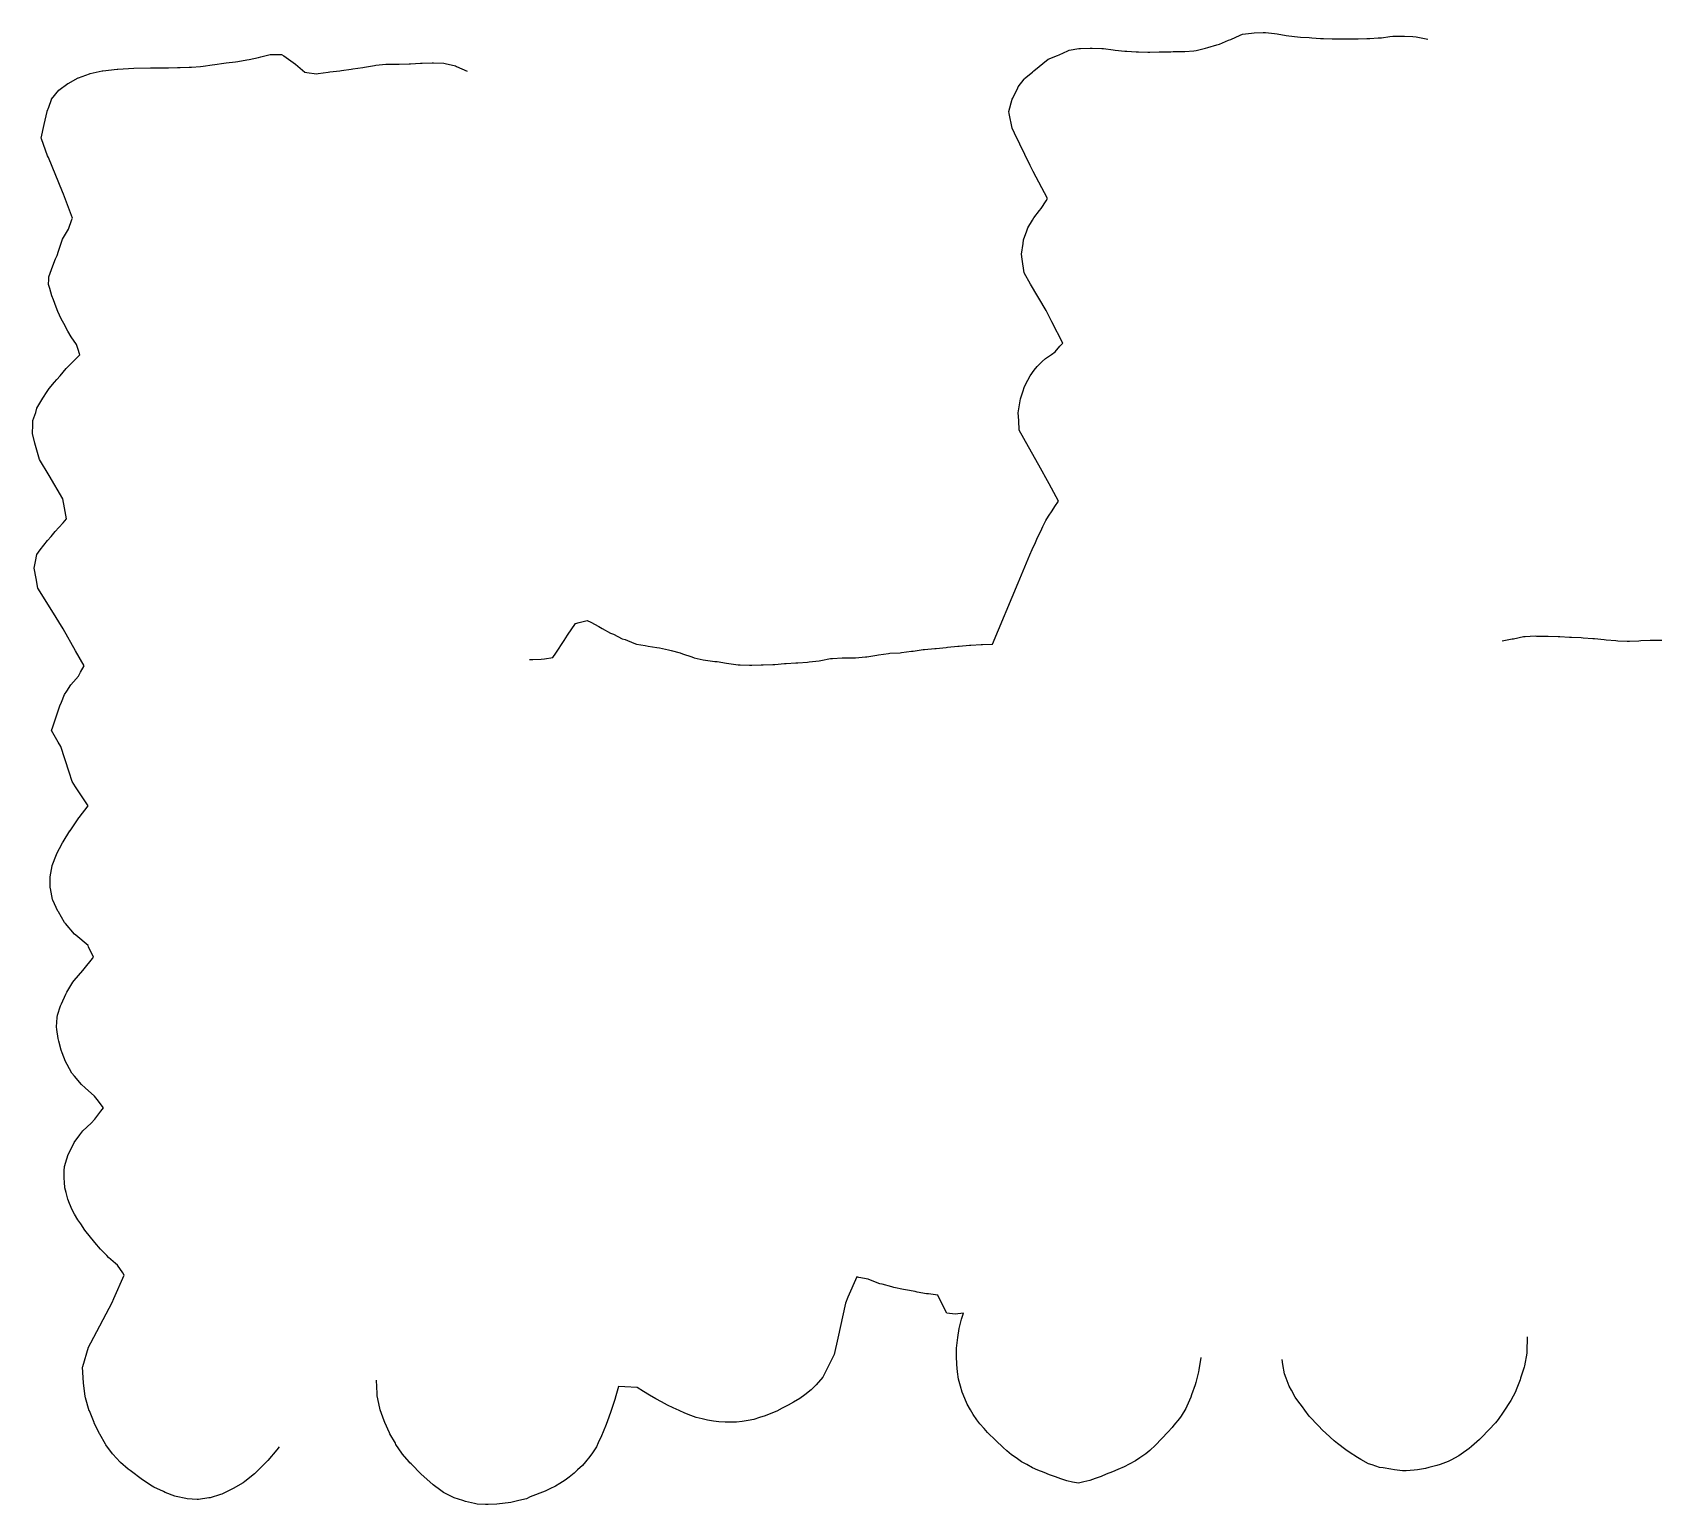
# Model space of a CAD drawing. Header units: metres. Extents: x -20.1 to 20.1, y 0 to 9.3.
# Drawn here: x -3.436 to -0.123, y 6.22 to 9.225 of the extents above; entities that cross this region are included whole.
import ezdxf

# ---------------------------------------------------------------- set-up
doc = ezdxf.new("R2010")
doc.units = ezdxf.units.M

msp = doc.modelspace()

# ---------------------------------------------------------------- linework, layer by layer
for p, q in [((-0.993, 9.2094), (-0.9881, 9.211)), ((-0.9881, 9.211), (-0.9694, 9.2194)), ((-0.9694, 9.2194), (-0.9645, 9.2215)), ((-0.9645, 9.2215), (-0.9458, 9.2239)), ((-0.9458, 9.2239), (-0.9409, 9.2244)), ((-0.9409, 9.2244), (-0.9223, 9.2252)), ((-0.9223, 9.2252), (-0.9173, 9.225)), ((-0.9173, 9.225), (-0.8988, 9.2231)), ((-0.8988, 9.2231), (-0.8936, 9.2226)), ((-0.8936, 9.2226), (-0.8753, 9.2187)), ((-0.8753, 9.2187), (-0.8699, 9.2181)), ((-0.8699, 9.2181), (-0.8518, 9.2161)), ((-0.8518, 9.2161), (-0.8462, 9.2157)), ((-0.8462, 9.2157), (-0.8283, 9.2148)), ((-0.8283, 9.2148), (-0.8226, 9.2144)), ((-0.8226, 9.2144), (-0.8048, 9.2132)), ((-0.8048, 9.2132), (-0.7989, 9.2129)), ((-0.7989, 9.2129), (-0.7812, 9.2122)), ((-0.7812, 9.2122), (-0.7753, 9.212)), ((-0.7753, 9.212), (-0.7577, 9.2119)), ((-0.7577, 9.2119), (-0.7516, 9.2119)), ((-0.7516, 9.2119), (-0.7342, 9.2121)), ((-0.7342, 9.2121), (-0.728, 9.2122)), ((-0.728, 9.2122), (-0.7107, 9.2126)), ((-0.7107, 9.2126), (-0.7043, 9.2126)), ((-0.7043, 9.2126), (-0.6871, 9.214)), ((-0.6871, 9.214), (-0.6807, 9.2145)), ((-0.6807, 9.2145), (-0.6636, 9.2169)), ((-0.6636, 9.2169), (-0.6571, 9.2176)), ((-0.6571, 9.2176), (-0.6401, 9.2178)), ((-0.6401, 9.2178), (-0.6334, 9.2179)), ((-0.6334, 9.2179), (-0.6165, 9.2169)), ((-0.6165, 9.2169), (-0.6098, 9.2166)), ((-0.6098, 9.2166), (-0.593, 9.2131)), ((-0.593, 9.2131), (-0.5861, 9.2117)), ((-2.9694, 9.1753), (-2.9505, 9.18)), ((-2.9505, 9.18), (-2.9459, 9.1799)), ((-2.9459, 9.1799), (-2.9269, 9.1802)), ((-2.9269, 9.1802), (-2.9224, 9.1773)), ((-1.3614, 9.1705), (-1.3425, 9.1782)), ((-1.3425, 9.1782), (-1.3392, 9.1795)), ((-1.3392, 9.1795), (-1.3212, 9.1874)), ((-1.3212, 9.1874), (-1.3182, 9.189)), ((-1.3182, 9.189), (-1.2987, 9.1925)), ((-1.2987, 9.1925), (-1.2952, 9.1928)), ((-1.2952, 9.1928), (-1.2754, 9.1933)), ((-1.2754, 9.1933), (-1.2717, 9.1934)), ((-1.2717, 9.1934), (-1.2519, 9.1925)), ((-1.2519, 9.1925), (-1.2481, 9.1924)), ((-1.2481, 9.1924), (-1.2284, 9.1897)), ((-1.2284, 9.1897), (-1.2244, 9.1893)), ((-1.2244, 9.1893), (-1.2049, 9.1873)), ((-1.2049, 9.1873), (-1.2007, 9.187)), ((-1.2007, 9.187), (-1.1814, 9.1857)), ((-1.1814, 9.1857), (-1.1771, 9.1854)), ((-1.1771, 9.1854), (-1.1579, 9.1851)), ((-1.1579, 9.1851), (-1.1534, 9.185)), ((-1.1534, 9.185), (-1.1343, 9.1854)), ((-1.1343, 9.1854), (-1.1298, 9.1854)), ((-1.1298, 9.1854), (-1.1108, 9.1859)), ((-1.1108, 9.1859), (-1.1061, 9.1861)), ((-1.1061, 9.1861), (-1.0873, 9.1864)), ((-1.0873, 9.1864), (-1.0825, 9.1865)), ((-1.0825, 9.1865), (-1.0637, 9.1878)), ((-1.0637, 9.1878), (-1.0588, 9.1884)), ((-1.0588, 9.1884), (-1.0402, 9.1929)), ((-1.0402, 9.1929), (-1.0352, 9.1943)), ((-1.0352, 9.1943), (-1.0166, 9.1997)), ((-1.0166, 9.1997), (-1.0116, 9.201)), ((-1.0116, 9.201), (-0.993, 9.2094)), ((-3.3183, 9.1411), (-3.2932, 9.1466)), ((-3.2932, 9.1466), (-3.2922, 9.1467)), ((-3.2922, 9.1467), (-3.2628, 9.1501)), ((-3.2628, 9.1501), (-3.2616, 9.1502)), ((-3.2616, 9.1502), (-3.2289, 9.152)), ((-3.2289, 9.152), (-3.1947, 9.1528)), ((-3.1947, 9.1528), (-3.1866, 9.153)), ((-3.1866, 9.153), (-3.1812, 9.153)), ((-3.1812, 9.153), (-3.1631, 9.1533)), ((-3.1631, 9.1533), (-3.1578, 9.1533)), ((-3.1578, 9.1533), (-3.1395, 9.1537)), ((-3.1395, 9.1537), (-3.1344, 9.1538)), ((-3.1344, 9.1538), (-3.1161, 9.1543)), ((-3.1161, 9.1543), (-3.1111, 9.1546)), ((-3.1111, 9.1546), (-3.0924, 9.1559)), ((-3.0924, 9.1559), (-3.0874, 9.1566)), ((-3.0874, 9.1566), (-3.0685, 9.1591)), ((-3.0685, 9.1591), (-3.0635, 9.1597)), ((-3.0635, 9.1597), (-3.0449, 9.1626)), ((-3.0449, 9.1626), (-3.04, 9.1632)), ((-3.04, 9.1632), (-3.0214, 9.1652)), ((-3.0214, 9.1652), (-3.0166, 9.1661)), ((-3.0166, 9.1661), (-2.9977, 9.1691)), ((-2.9977, 9.1691), (-2.993, 9.1703)), ((-2.993, 9.1703), (-2.9741, 9.1742)), ((-2.9741, 9.1742), (-2.9694, 9.1753)), ((-2.9224, 9.1773), (-2.9031, 9.1641)), ((-2.9031, 9.1641), (-2.8989, 9.1608)), ((-2.8989, 9.1608), (-2.8793, 9.1443)), ((-2.8793, 9.1443), (-2.8755, 9.1437)), ((-2.832, 9.1441), (-2.8285, 9.1445)), ((-2.8285, 9.1445), (-2.8084, 9.1471)), ((-2.8084, 9.1471), (-2.8049, 9.1477)), ((-2.8049, 9.1477), (-2.7847, 9.1501)), ((-2.7847, 9.1501), (-2.7814, 9.1507)), ((-2.7814, 9.1507), (-2.7611, 9.154)), ((-2.7611, 9.154), (-2.7578, 9.1546)), ((-2.7578, 9.1546), (-2.7375, 9.1578)), ((-2.7375, 9.1578), (-2.7343, 9.1582)), ((-2.7343, 9.1582), (-2.7139, 9.1603)), ((-2.7139, 9.1603), (-2.7107, 9.1603)), ((-2.7107, 9.1603), (-2.6902, 9.1608)), ((-2.6902, 9.1608), (-2.6872, 9.1608)), ((-2.6872, 9.1608), (-2.6666, 9.1612)), ((-2.6666, 9.1612), (-2.6637, 9.1613)), ((-2.6637, 9.1613), (-2.643, 9.1622)), ((-2.643, 9.1622), (-2.6402, 9.1623)), ((-2.6402, 9.1623), (-2.6193, 9.1635)), ((-2.6193, 9.1635), (-2.6166, 9.1634)), ((-2.6166, 9.1634), (-2.5957, 9.1627)), ((-2.5957, 9.1627), (-2.5931, 9.1621)), ((-2.5931, 9.1621), (-2.572, 9.1568)), ((-2.572, 9.1568), (-2.5696, 9.1557)), ((-2.5696, 9.1557), (-2.5482, 9.1463)), ((-1.4095, 9.1313), (-1.3936, 9.1444)), ((-1.3936, 9.1444), (-1.3926, 9.1452)), ((-1.3926, 9.1452), (-1.3905, 9.1469)), ((-1.3905, 9.1469), (-1.3614, 9.1705)), ((-3.3818, 9.1074), (-3.3634, 9.1209)), ((-3.3634, 9.1209), (-3.3628, 9.1212)), ((-3.3628, 9.1212), (-3.3425, 9.1326)), ((-3.3425, 9.1326), (-3.3418, 9.1329)), ((-3.3418, 9.1329), (-3.3191, 9.1409)), ((-3.3191, 9.1409), (-3.3183, 9.1411)), ((-2.8755, 9.1437), (-2.8556, 9.1407)), ((-2.8556, 9.1407), (-2.852, 9.1412)), ((-2.852, 9.1412), (-2.832, 9.1441)), ((-1.4338, 9.0914), (-1.4236, 9.1122)), ((-1.4236, 9.1122), (-1.4228, 9.1141)), ((-1.4228, 9.1141), (-1.4105, 9.1302)), ((-1.4105, 9.1302), (-1.4095, 9.1313)), ((-3.4027, 9.073), (-3.3969, 9.0885)), ((-3.3969, 9.0885), (-3.3968, 9.0887)), ((-3.3968, 9.0887), (-3.3821, 9.1072)), ((-3.3821, 9.1072), (-3.3818, 9.1074)), ((-1.442, 9.0636), (-1.4346, 9.0887)), ((-1.4346, 9.0887), (-1.4338, 9.0914)), ((-3.412, 9.0375), (-3.4059, 9.0641)), ((-3.4059, 9.0643), (-3.4027, 9.073)), ((-3.4059, 9.0641), (-3.4059, 9.0643)), ((-1.4412, 9.0599), (-1.442, 9.0636)), ((-1.4352, 9.0298), (-1.4412, 9.0599)), ((-3.4179, 9.0095), (-3.412, 9.037)), ((-3.412, 9.037), (-3.412, 9.0375)), ((-1.4303, 9.0198), (-1.4352, 9.0298)), ((-1.398, 8.9534), (-1.4303, 9.0198)), ((-3.4175, 9.0083), (-3.4179, 9.0095)), ((-3.4049, 8.9736), (-3.4175, 9.0083)), ((-3.4031, 8.9696), (-3.4049, 8.9736)), ((-3.3743, 8.8999), (-3.4031, 8.9696)), ((-1.3918, 8.9416), (-1.398, 8.9534)), ((-1.3626, 8.8859), (-1.3918, 8.9416)), ((-3.3724, 8.8948), (-3.3743, 8.8999)), ((-3.3544, 8.8461), (-3.3724, 8.8948)), ((-1.3755, 8.8655), (-1.3652, 8.8816)), ((-1.3652, 8.8816), (-1.3626, 8.8859)), ((-3.3554, 8.8432), (-3.3544, 8.8461)), ((-1.3932, 8.8422), (-1.3904, 8.847)), ((-1.3904, 8.847), (-1.3788, 8.8615)), ((-1.3788, 8.8615), (-1.3755, 8.8655)), ((-3.3743, 8.8032), (-3.364, 8.8205)), ((-3.364, 8.8205), (-3.3623, 8.8233)), ((-3.3623, 8.8233), (-3.3554, 8.8432)), ((-1.4116, 8.8016), (-1.4048, 8.8201)), ((-1.4048, 8.8201), (-1.4027, 8.826)), ((-1.4027, 8.826), (-1.3932, 8.8422)), ((-3.3827, 8.7788), (-3.3743, 8.8032)), ((-1.4159, 8.7727), (-1.4127, 8.7943)), ((-1.4127, 8.7943), (-1.4116, 8.8016)), ((-3.397, 8.7411), (-3.3941, 8.7488)), ((-3.3941, 8.7488), (-3.3886, 8.7628)), ((-3.3886, 8.7628), (-3.3857, 8.7697)), ((-3.3857, 8.7697), (-3.3827, 8.7788)), ((-1.4145, 8.7624), (-1.4159, 8.7727)), ((-1.4106, 8.7345), (-1.4145, 8.7624)), ((-3.4031, 8.7107), (-3.4022, 8.7212)), ((-3.4027, 8.7265), (-3.397, 8.7411)), ((-3.4022, 8.7212), (-3.4027, 8.7265)), ((-1.3971, 8.7114), (-1.4106, 8.7345)), ((-3.4006, 8.7024), (-3.4031, 8.7107)), ((-3.396, 8.6877), (-3.4006, 8.7024)), ((-3.3929, 8.679), (-3.396, 8.6877)), ((-1.3655, 8.6574), (-1.3971, 8.7114)), ((-3.3877, 8.6642), (-3.3929, 8.679)), ((-3.3838, 8.6552), (-3.3877, 8.6642)), ((-3.3771, 8.6407), (-3.3838, 8.6552)), ((-1.3538, 8.6347), (-1.3655, 8.6574)), ((-3.3721, 8.6307), (-3.3771, 8.6407)), ((-3.3636, 8.6155), (-3.3721, 8.6307)), ((-3.3567, 8.6041), (-3.3636, 8.6155)), ((-1.3312, 8.5908), (-1.3538, 8.6347)), ((-3.3462, 8.5881), (-3.3567, 8.6041)), ((-3.3431, 8.5797), (-3.3462, 8.5881)), ((-1.3471, 8.5733), (-1.3372, 8.5844)), ((-1.3372, 8.5844), (-1.3312, 8.5908)), ((-3.3671, 8.5389), (-3.3513, 8.5548)), ((-3.3513, 8.5548), (-3.3392, 8.5671)), ((-3.3392, 8.5671), (-3.3431, 8.5797)), ((-1.384, 8.5432), (-1.3734, 8.5532)), ((-1.3734, 8.5532), (-1.3668, 8.5595)), ((-1.3668, 8.5595), (-1.3545, 8.568)), ((-1.3545, 8.568), (-1.3471, 8.5733)), ((-3.3909, 8.5109), (-3.3862, 8.5164)), ((-3.3862, 8.5164), (-3.3795, 8.5243)), ((-3.3795, 8.5243), (-3.3671, 8.5389)), ((-1.4098, 8.5023), (-1.403, 8.5154)), ((-1.403, 8.5154), (-1.3984, 8.5242)), ((-1.3984, 8.5242), (-1.3897, 8.5358)), ((-1.3897, 8.5358), (-1.384, 8.5432)), ((-3.4148, 8.4788), (-3.4055, 8.492)), ((-3.4055, 8.492), (-3.4015, 8.4984)), ((-3.4015, 8.4984), (-3.3909, 8.5109)), ((-1.418, 8.4772), (-1.4132, 8.4918)), ((-1.4132, 8.4918), (-1.4098, 8.5023)), ((-3.435, 8.433), (-3.4293, 8.4494)), ((-3.4293, 8.4494), (-3.4267, 8.4581)), ((-3.4267, 8.4581), (-3.4188, 8.472)), ((-3.4188, 8.472), (-3.4148, 8.4788)), ((-1.4224, 8.4485), (-1.4198, 8.4648)), ((-1.4214, 8.4328), (-1.4224, 8.4485)), ((-1.4198, 8.4648), (-1.418, 8.4772)), ((-3.4359, 8.4061), (-3.4354, 8.4243)), ((-3.4354, 8.4243), (-3.435, 8.433)), ((-1.4205, 8.4135), (-1.4214, 8.4328)), ((-3.431, 8.3869), (-3.4359, 8.4061)), ((-3.4212, 8.3535), (-3.431, 8.3869)), ((-1.4015, 8.3793), (-1.4205, 8.4135)), ((-3.402, 8.3207), (-3.4212, 8.3535)), ((-1.3804, 8.3416), (-1.4015, 8.3793)), ((-3.3741, 8.2728), (-3.402, 8.3207)), ((-1.3596, 8.3036), (-1.3804, 8.3416)), ((-1.34, 8.2683), (-1.3596, 8.3036)), ((-3.3705, 8.2546), (-3.3741, 8.2728)), ((-3.3664, 8.2322), (-3.3705, 8.2546)), ((-1.3535, 8.2487), (-1.3474, 8.2576)), ((-1.3474, 8.2576), (-1.34, 8.2683)), ((-3.3819, 8.2143), (-3.3734, 8.2239)), ((-3.3734, 8.2239), (-3.3664, 8.2322)), ((-1.3766, 8.2073), (-1.372, 8.2167)), ((-1.372, 8.2167), (-1.3659, 8.229)), ((-1.3659, 8.229), (-1.3604, 8.2377)), ((-1.3604, 8.2377), (-1.3535, 8.2487)), ((-3.4129, 8.1784), (-3.4049, 8.188)), ((-3.4049, 8.188), (-3.3974, 8.1963)), ((-3.3974, 8.1963), (-3.3893, 8.2061)), ((-3.3893, 8.2061), (-3.3819, 8.2143)), ((-1.394, 8.1694), (-1.3874, 8.1842)), ((-1.3874, 8.1842), (-1.3829, 8.194)), ((-1.3829, 8.194), (-1.3766, 8.2073)), ((-3.4294, 8.1451), (-3.427, 8.1592)), ((-3.427, 8.1592), (-3.4198, 8.1692)), ((-3.4198, 8.1692), (-3.4129, 8.1784)), ((-1.4223, 8.1015), (-1.3985, 8.159)), ((-1.3985, 8.159), (-1.394, 8.1694)), ((-3.4326, 8.1315), (-3.4294, 8.1451)), ((-3.4283, 8.1103), (-3.4326, 8.1315)), ((-3.4248, 8.0908), (-3.4283, 8.1103)), ((-3.3963, 8.0448), (-3.4248, 8.0908)), ((-1.4747, 7.9764), (-1.4223, 8.1015)), ((-3.3732, 8.0074), (-3.3963, 8.0448)), ((-2.3429, 7.9947), (-2.3264, 8.0184)), ((-2.3264, 8.0184), (-2.3192, 8.0207)), ((-2.3192, 8.0207), (-2.3028, 8.0248)), ((-2.3028, 8.0248), (-2.2956, 8.0214)), ((-2.2956, 8.0214), (-2.2791, 8.0124)), ((-3.3477, 7.9627), (-3.3732, 8.0074)), ((-2.3498, 7.9838), (-2.3429, 7.9947)), ((-2.2791, 8.0124), (-2.2722, 8.0084)), ((-2.2722, 8.0084), (-2.2553, 7.999)), ((-2.2553, 7.999), (-2.2488, 7.9966)), ((-2.2488, 7.9966), (-2.2316, 7.9873)), ((-2.2316, 7.9873), (-2.2253, 7.9856)), ((-2.2253, 7.9856), (-2.2079, 7.9783)), ((-0.4344, 7.9829), (-0.4138, 7.9871)), ((-0.4138, 7.9871), (-0.4108, 7.9874)), ((-0.4108, 7.9874), (-0.3903, 7.9917)), ((-0.3903, 7.9917), (-0.3872, 7.9918)), ((-0.3872, 7.9918), (-0.3667, 7.9931)), ((-0.3667, 7.9931), (-0.3636, 7.9929)), ((-0.3636, 7.9929), (-0.3432, 7.9925)), ((-0.3432, 7.9925), (-0.3399, 7.9923)), ((-0.3399, 7.9923), (-0.3197, 7.9919)), ((-0.3197, 7.9919), (-0.3163, 7.9918)), ((-0.3163, 7.9918), (-0.2962, 7.9908)), ((-0.2962, 7.9908), (-0.2926, 7.9909)), ((-0.2926, 7.9909), (-0.2727, 7.9896)), ((-0.2727, 7.9896), (-0.2689, 7.9894)), ((-0.2689, 7.9894), (-0.2491, 7.9882)), ((-0.2491, 7.9882), (-0.2453, 7.9877)), ((-0.2453, 7.9877), (-0.2256, 7.9855)), ((-0.2256, 7.9855), (-0.2216, 7.9851)), ((-0.2216, 7.9851), (-0.2021, 7.9835)), ((-0.1507, 7.9835), (-0.1315, 7.9846)), ((-0.1315, 7.9846), (-0.127, 7.9847)), ((-0.127, 7.9847), (-0.108, 7.9846)), ((-3.3303, 7.9324), (-3.3477, 7.9627)), ((-2.3732, 7.9492), (-2.3667, 7.9579)), ((-2.3667, 7.9579), (-2.3498, 7.9838)), ((-2.2079, 7.9783), (-2.2019, 7.9766)), ((-2.2019, 7.9766), (-2.1842, 7.9739)), ((-2.1842, 7.9739), (-2.1784, 7.9719)), ((-2.1784, 7.9719), (-2.1605, 7.9696)), ((-2.1605, 7.9696), (-2.1549, 7.9688)), ((-2.1549, 7.9688), (-2.1368, 7.9645)), ((-2.1368, 7.9645), (-2.1314, 7.9636)), ((-2.1314, 7.9636), (-2.1131, 7.9586)), ((-2.1131, 7.9586), (-2.1079, 7.9567)), ((-2.1079, 7.9567), (-2.0894, 7.9502)), ((-1.7315, 7.9507), (-1.7111, 7.9541)), ((-1.7111, 7.9541), (-1.708, 7.9546)), ((-1.708, 7.9546), (-1.6875, 7.9575)), ((-1.6875, 7.9575), (-1.6844, 7.9578)), ((-1.6844, 7.9578), (-1.6638, 7.9589)), ((-1.6638, 7.9589), (-1.6609, 7.9594)), ((-1.6609, 7.9594), (-1.6402, 7.9618)), ((-1.6402, 7.9618), (-1.6373, 7.9622)), ((-1.6373, 7.9622), (-1.6166, 7.9651)), ((-1.6166, 7.9651), (-1.6138, 7.9653)), ((-1.6138, 7.9653), (-1.593, 7.9674)), ((-1.593, 7.9674), (-1.5903, 7.9676)), ((-1.5903, 7.9676), (-1.5694, 7.9696)), ((-1.5694, 7.9696), (-1.5668, 7.9699)), ((-1.5668, 7.9699), (-1.5457, 7.9723)), ((-1.5457, 7.9723), (-1.543, 7.9725)), ((-1.543, 7.9725), (-1.5219, 7.9742)), ((-1.5219, 7.9742), (-1.5192, 7.9745)), ((-1.5192, 7.9745), (-1.4982, 7.9757)), ((-1.4982, 7.9757), (-1.4955, 7.9758)), ((-1.4955, 7.9758), (-1.4747, 7.9764)), ((-0.2021, 7.9835), (-0.198, 7.9832)), ((-0.198, 7.9832), (-0.1786, 7.9825)), ((-0.1786, 7.9825), (-0.1743, 7.9825)), ((-0.1743, 7.9825), (-0.1551, 7.9833)), ((-0.1551, 7.9833), (-0.1507, 7.9835)), ((-3.3421, 7.9108), (-3.3377, 7.919)), ((-3.3377, 7.919), (-3.3303, 7.9324)), ((-2.4204, 7.9449), (-2.4138, 7.9448)), ((-2.4138, 7.9448), (-2.3968, 7.9454)), ((-2.3968, 7.9454), (-2.3903, 7.9462)), ((-2.3903, 7.9462), (-2.3732, 7.9492)), ((-2.0894, 7.9502), (-2.0844, 7.9486)), ((-2.0844, 7.9486), (-2.0657, 7.9441)), ((-2.0657, 7.9441), (-2.061, 7.9433)), ((-2.061, 7.9433), (-2.0421, 7.9411)), ((-2.0421, 7.9411), (-2.0374, 7.9406)), ((-2.0374, 7.9406), (-2.0184, 7.9378)), ((-2.0184, 7.9378), (-2.0139, 7.937)), ((-2.0139, 7.937), (-1.9947, 7.9344)), ((-1.9947, 7.9344), (-1.9904, 7.9342)), ((-1.9904, 7.9342), (-1.9711, 7.9336)), ((-1.9711, 7.9336), (-1.9669, 7.9337)), ((-1.9669, 7.9337), (-1.9474, 7.9343)), ((-1.9474, 7.9343), (-1.9434, 7.9344)), ((-1.9434, 7.9344), (-1.9238, 7.9348)), ((-1.9238, 7.9348), (-1.9199, 7.9351)), ((-1.9199, 7.9351), (-1.9001, 7.9368)), ((-1.9001, 7.9368), (-1.8963, 7.9371)), ((-1.8963, 7.9371), (-1.8765, 7.9382)), ((-1.8765, 7.9382), (-1.8728, 7.9385)), ((-1.8728, 7.9385), (-1.8529, 7.9397)), ((-1.8529, 7.9397), (-1.8492, 7.94)), ((-1.8492, 7.94), (-1.8292, 7.9425)), ((-1.8292, 7.9425), (-1.8257, 7.9429)), ((-1.8257, 7.9429), (-1.8056, 7.9467)), ((-1.8056, 7.9467), (-1.8021, 7.947)), ((-1.8021, 7.947), (-1.782, 7.9481)), ((-1.782, 7.9481), (-1.7786, 7.9483)), ((-1.7786, 7.9483), (-1.7584, 7.9486)), ((-1.7584, 7.9486), (-1.7551, 7.9487)), ((-1.7551, 7.9487), (-1.7347, 7.9503)), ((-1.7347, 7.9503), (-1.7315, 7.9507)), ((-3.366, 7.8803), (-3.3577, 7.8932)), ((-3.3577, 7.8932), (-3.3519, 7.8996)), ((-3.3519, 7.8996), (-3.3421, 7.9108)), ((-3.3799, 7.8505), (-3.3766, 7.8582)), ((-3.3766, 7.8582), (-3.3707, 7.8733)), ((-3.3707, 7.8733), (-3.366, 7.8803)), ((-3.3941, 7.8078), (-3.3878, 7.8256)), ((-3.3878, 7.8256), (-3.3853, 7.8338)), ((-3.3853, 7.8338), (-3.3799, 7.8505)), ((-3.3972, 7.7997), (-3.3941, 7.8078)), ((-3.3835, 7.7764), (-3.3972, 7.7997)), ((-3.3781, 7.7672), (-3.3835, 7.7764)), ((-3.361, 7.7148), (-3.3781, 7.7672)), ((-3.3551, 7.6961), (-3.361, 7.7148)), ((-3.3477, 7.6851), (-3.3551, 7.6961)), ((-3.3218, 7.6459), (-3.3477, 7.6851)), ((-3.3591, 7.5955), (-3.3412, 7.6215)), ((-3.3412, 7.6215), (-3.3405, 7.6224)), ((-3.3405, 7.6224), (-3.3218, 7.6459)), ((-3.3731, 7.5727), (-3.3594, 7.595)), ((-3.3594, 7.595), (-3.3591, 7.5955)), ((-3.3865, 7.5476), (-3.3743, 7.5707)), ((-3.3743, 7.5707), (-3.3742, 7.5707)), ((-3.3742, 7.5707), (-3.3731, 7.5727)), ((-3.3995, 7.5014), (-3.3958, 7.5239)), ((-3.3958, 7.5239), (-3.3957, 7.5246)), ((-3.3957, 7.5246), (-3.3867, 7.5472)), ((-3.3867, 7.5472), (-3.3865, 7.5476)), ((-3.3994, 7.5005), (-3.3995, 7.5014)), ((-3.3995, 7.4787), (-3.3994, 7.5005)), ((-3.3993, 7.4774), (-3.3995, 7.4787)), ((-3.3952, 7.455), (-3.3993, 7.4774)), ((-3.3945, 7.4534), (-3.3952, 7.455)), ((-3.384, 7.4314), (-3.3945, 7.4534)), ((-3.3829, 7.4296), (-3.384, 7.4314)), ((-3.3703, 7.4079), (-3.3829, 7.4296)), ((-3.3685, 7.4057), (-3.3703, 7.4079)), ((-3.3501, 7.3843), (-3.3685, 7.4057)), ((-3.3473, 7.3819), (-3.3501, 7.3843)), ((-3.3224, 7.3608), (-3.3473, 7.3819)), ((-3.3212, 7.3582), (-3.3224, 7.3608)), ((-3.311, 7.3372), (-3.3212, 7.3582)), ((-3.3303, 7.3135), (-3.3135, 7.3343)), ((-3.3135, 7.3343), (-3.311, 7.3372)), ((-3.3533, 7.286), (-3.351, 7.2897)), ((-3.351, 7.2897), (-3.3333, 7.3101)), ((-3.3333, 7.3101), (-3.3303, 7.3135)), ((-3.3768, 7.2423), (-3.3677, 7.2619)), ((-3.3677, 7.2619), (-3.3658, 7.266)), ((-3.3658, 7.266), (-3.3533, 7.286)), ((-3.3847, 7.2186), (-3.3783, 7.2378)), ((-3.3783, 7.2378), (-3.3768, 7.2423)), ((-3.3865, 7.1949), (-3.3851, 7.2138)), ((-3.3859, 7.1898), (-3.3865, 7.1949)), ((-3.3832, 7.1713), (-3.3859, 7.1898)), ((-3.3851, 7.2138), (-3.3847, 7.2186)), ((-3.3819, 7.1659), (-3.3832, 7.1713)), ((-3.3772, 7.1477), (-3.3819, 7.1659)), ((-3.3749, 7.142), (-3.3772, 7.1477)), ((-3.3685, 7.1241), (-3.3749, 7.142)), ((-3.3651, 7.1181), (-3.3685, 7.1241)), ((-3.3553, 7.1005), (-3.3651, 7.1181)), ((-3.3501, 7.0942), (-3.3553, 7.1005)), ((-3.336, 7.077), (-3.3501, 7.0942)), ((-3.3285, 7.0704), (-3.336, 7.077)), ((-3.3091, 7.0535), (-3.3285, 7.0704)), ((-3.304, 7.0467), (-3.3091, 7.0535)), ((-3.2906, 7.0299), (-3.304, 7.0467)), ((-3.2962, 7.0228), (-3.2906, 7.0299)), ((-3.3329, 6.9824), (-3.3162, 6.9986)), ((-3.3162, 6.9986), (-3.3085, 7.0062)), ((-3.3085, 7.0062), (-3.2962, 7.0228)), ((-3.3551, 6.9503), (-3.3509, 6.9587)), ((-3.3509, 6.9587), (-3.3388, 6.9745)), ((-3.3388, 6.9745), (-3.3329, 6.9824)), ((-3.3705, 6.91), (-3.3658, 6.9256)), ((-3.3658, 6.9256), (-3.3628, 6.9345)), ((-3.3628, 6.9345), (-3.3551, 6.9503)), ((-3.3714, 6.8857), (-3.3713, 6.9008)), ((-3.3713, 6.9008), (-3.3705, 6.91)), ((-3.3706, 6.8779), (-3.3714, 6.8857)), ((-3.3696, 6.8664), (-3.3706, 6.8779)), ((-3.3673, 6.8571), (-3.3696, 6.8664)), ((-3.3639, 6.843), (-3.3673, 6.8571)), ((-3.36, 6.834), (-3.3639, 6.843)), ((-3.3548, 6.8212), (-3.36, 6.834)), ((-3.35, 6.8126), (-3.3548, 6.8212)), ((-3.3431, 6.8008), (-3.35, 6.8126)), ((-3.3368, 6.7926), (-3.3431, 6.8008)), ((-3.3292, 6.7802), (-3.3368, 6.7926)), ((-3.3083, 6.7548), (-3.3292, 6.7802)), ((-3.297, 6.741), (-3.3083, 6.7548)), ((-3.2842, 6.7281), (-3.297, 6.741)), ((-3.2805, 6.7243), (-3.2842, 6.7281)), ((-3.2664, 6.7121), (-3.2805, 6.7243)), ((-3.2625, 6.7087), (-3.2664, 6.7121)), ((-3.2514, 6.6926), (-3.2625, 6.7087)), ((-3.2486, 6.6883), (-3.2514, 6.6926)), ((-3.2699, 6.6406), (-3.2486, 6.6883)), ((-1.7524, 6.6843), (-1.7702, 6.6432)), ((-1.7479, 6.6833), (-1.7524, 6.6843)), ((-1.7288, 6.68), (-1.7479, 6.6833)), ((-1.7242, 6.6781), (-1.7288, 6.68)), ((-1.7049, 6.6706), (-1.7242, 6.6781)), ((-1.7003, 6.6693), (-1.7049, 6.6706)), ((-1.6808, 6.6639), (-1.7003, 6.6693)), ((-1.6763, 6.6629), (-1.6808, 6.6639)), ((-1.657, 6.6587), (-1.6763, 6.6629)), ((-3.3167, 6.5499), (-3.273, 6.6324)), ((-3.273, 6.6324), (-3.2699, 6.6406)), ((-1.7756, 6.6309), (-1.7912, 6.5592)), ((-1.7702, 6.6432), (-1.7756, 6.6309)), ((-1.6526, 6.6579), (-1.657, 6.6587)), ((-1.6332, 6.6544), (-1.6526, 6.6579)), ((-1.629, 6.6536), (-1.6332, 6.6544)), ((-1.6099, 6.6502), (-1.629, 6.6536)), ((-1.6056, 6.6497), (-1.6099, 6.6502)), ((-1.5867, 6.6473), (-1.6056, 6.6497)), ((-1.5751, 6.6232), (-1.5867, 6.6473)), ((-1.5683, 6.6107), (-1.5751, 6.6232)), ((-1.5516, 6.6085), (-1.5683, 6.6107)), ((-1.5341, 6.6106), (-1.5516, 6.6085)), ((-1.5432, 6.5791), (-1.5384, 6.598)), ((-1.5384, 6.598), (-1.5341, 6.6106)), ((-1.5489, 6.5387), (-1.5456, 6.5609)), ((-1.5456, 6.5609), (-1.5432, 6.5791)), ((-0.3827, 6.5619), (-0.3834, 6.5314)), ((-3.3329, 6.5018), (-3.3214, 6.5412)), ((-3.3214, 6.5412), (-3.3167, 6.5499)), ((-1.7912, 6.5592), (-1.7984, 6.526)), ((-1.5487, 6.5224), (-1.5489, 6.5387)), ((-0.3835, 6.5289), (-0.3886, 6.5031)), ((-0.3834, 6.5314), (-0.3835, 6.5289)), ((-3.3334, 6.5), (-3.3329, 6.5018)), ((-3.3315, 6.4683), (-3.3334, 6.5)), ((-1.8128, 6.4972), (-1.8216, 6.4796)), ((-1.7984, 6.526), (-1.8128, 6.4972)), ((-1.5479, 6.5055), (-1.5487, 6.5224)), ((-1.5462, 6.4904), (-1.5479, 6.5055)), ((-1.0534, 6.4949), (-1.054, 6.4905)), ((-1.0496, 6.5196), (-1.0534, 6.4949)), ((-0.8818, 6.5058), (-0.8831, 6.5159)), ((-0.8783, 6.4865), (-0.8818, 6.5058)), ((-0.3892, 6.5001), (-0.3963, 6.4777)), ((-0.3886, 6.5031), (-0.3892, 6.5001)), ((-3.3315, 6.4677), (-3.3315, 6.4683)), ((-3.328, 6.4412), (-3.3315, 6.4677)), ((-2.7319, 6.4463), (-2.7334, 6.4734)), ((-1.8353, 6.4643), (-1.8451, 6.454)), ((-1.8216, 6.4796), (-1.8353, 6.4643)), ((-1.5445, 6.4758), (-1.5462, 6.4904)), ((-1.5404, 6.4616), (-1.5445, 6.4758)), ((-1.5368, 6.449), (-1.5404, 6.4616)), ((-1.0612, 6.4638), (-1.0683, 6.4438)), ((-1.06, 6.4686), (-1.0612, 6.4638)), ((-1.054, 6.4905), (-1.06, 6.4686)), ((-0.875, 6.4777), (-0.8783, 6.4865)), ((-0.8692, 6.4611), (-0.875, 6.4777)), ((-0.8644, 6.4532), (-0.8692, 6.4611)), ((-0.3974, 6.4743), (-0.4055, 6.4538)), ((-0.3963, 6.4777), (-0.3974, 6.4743)), ((-3.3276, 6.4377), (-3.328, 6.4412)), ((-3.3199, 6.4111), (-3.3276, 6.4377)), ((-3.3276, 6.4377), (-3.3276, 6.4377)), ((-2.7315, 6.4414), (-2.7319, 6.4463)), ((-2.7265, 6.4166), (-2.7315, 6.4414)), ((-2.2466, 6.4342), (-2.2527, 6.4156)), ((-2.2446, 6.4413), (-2.2466, 6.4342)), ((-2.239, 6.4604), (-2.2446, 6.4413)), ((-2.2263, 6.46), (-2.239, 6.4604)), ((-2.2008, 6.4586), (-2.2263, 6.46)), ((-2.1881, 6.4507), (-2.2008, 6.4586)), ((-2.1754, 6.4429), (-2.1881, 6.4507)), ((-2.1628, 6.4357), (-2.1754, 6.4429)), ((-2.1509, 6.4291), (-2.1628, 6.4357)), ((-2.1386, 6.4229), (-2.1509, 6.4291)), ((-1.8813, 6.4288), (-1.8921, 6.4223)), ((-1.8685, 6.4359), (-1.8813, 6.4288)), ((-1.8582, 6.4436), (-1.8685, 6.4359)), ((-1.8451, 6.454), (-1.8582, 6.4436)), ((-1.5315, 6.4359), (-1.5368, 6.449)), ((-1.527, 6.4249), (-1.5315, 6.4359)), ((-1.0699, 6.4388), (-1.0778, 6.4206)), ((-1.0683, 6.4438), (-1.0699, 6.4388)), ((-0.8566, 6.439), (-0.8644, 6.4532)), ((-0.8513, 6.4316), (-0.8566, 6.439)), ((-0.8422, 6.4192), (-0.8513, 6.4316)), ((-0.4188, 6.4283), (-0.4293, 6.4123)), ((-0.4167, 6.4322), (-0.4188, 6.4283)), ((-0.407, 6.45), (-0.4167, 6.4322)), ((-0.4055, 6.4538), (-0.407, 6.45)), ((-3.3197, 6.4107), (-3.3199, 6.4111)), ((-3.31, 6.387), (-3.3197, 6.4107)), ((-2.7256, 6.4128), (-2.7265, 6.4166)), ((-2.7176, 6.3903), (-2.7256, 6.4128)), ((-2.2552, 6.4078), (-2.2612, 6.3909)), ((-2.2527, 6.4156), (-2.2552, 6.4078)), ((-2.1272, 6.4172), (-2.1386, 6.4229)), ((-2.1148, 6.4115), (-2.1272, 6.4172)), ((-2.1037, 6.4065), (-2.1148, 6.4115)), ((-2.0913, 6.4017), (-2.1037, 6.4065)), ((-2.0805, 6.3976), (-2.0913, 6.4017)), ((-2.0681, 6.3945), (-2.0805, 6.3976)), ((-2.0572, 6.3917), (-2.0681, 6.3945)), ((-1.9509, 6.3971), (-1.9628, 6.3934)), ((-1.9392, 6.4008), (-1.9509, 6.3971)), ((-1.9276, 6.4055), (-1.9392, 6.4008)), ((-1.9156, 6.4104), (-1.9276, 6.4055)), ((-1.9044, 6.4162), (-1.9156, 6.4104)), ((-1.8921, 6.4223), (-1.9044, 6.4162)), ((-1.5201, 6.4132), (-1.527, 6.4249)), ((-1.5145, 6.4038), (-1.5201, 6.4132)), ((-1.5067, 6.3928), (-1.5145, 6.4038)), ((-1.0932, 6.3954), (-1.1045, 6.3817)), ((-1.09, 6.4), (-1.0932, 6.3954)), ((-1.0803, 6.4157), (-1.09, 6.4)), ((-1.0778, 6.4206), (-1.0803, 6.4157)), ((-0.837, 6.4121), (-0.8422, 6.4192)), ((-0.828, 6.4003), (-0.837, 6.4121)), ((-0.8091, 6.3803), (-0.828, 6.4003)), ((-0.4318, 6.4084), (-0.4425, 6.3936)), ((-0.4293, 6.4123), (-0.4318, 6.4084)), ((-3.3096, 6.3863), (-3.31, 6.387)), ((-3.2989, 6.3641), (-3.3096, 6.3863)), ((-3.2983, 6.3632), (-3.2989, 6.3641)), ((-3.2864, 6.3427), (-3.2983, 6.3632)), ((-2.7165, 6.3872), (-2.7176, 6.3903)), ((-2.7069, 6.3664), (-2.7165, 6.3872)), ((-2.7057, 6.364), (-2.7069, 6.3664)), ((-2.6947, 6.3447), (-2.7057, 6.364)), ((-2.2703, 6.3678), (-2.2736, 6.3597)), ((-2.264, 6.3831), (-2.2703, 6.3678)), ((-2.2612, 6.3909), (-2.264, 6.3831)), ((-2.0447, 6.3902), (-2.0572, 6.3917)), ((-2.0337, 6.3888), (-2.0447, 6.3902)), ((-2.0212, 6.3882), (-2.0337, 6.3888)), ((-2.01, 6.3876), (-2.0212, 6.3882)), ((-1.9977, 6.3882), (-2.01, 6.3876)), ((-1.9864, 6.3889), (-1.9977, 6.3882)), ((-1.9743, 6.3911), (-1.9864, 6.3889)), ((-1.9628, 6.3934), (-1.9743, 6.3911)), ((-1.5006, 6.3845), (-1.5067, 6.3928)), ((-1.492, 6.3746), (-1.5006, 6.3845)), ((-1.4855, 6.3671), (-1.492, 6.3746)), ((-1.4684, 6.3506), (-1.4855, 6.3671)), ((-1.1169, 6.3673), (-1.142, 6.3406)), ((-1.1078, 6.377), (-1.1169, 6.3673)), ((-1.1045, 6.3817), (-1.1078, 6.377)), ((-0.8012, 6.3714), (-0.8091, 6.3803)), ((-0.7944, 6.3655), (-0.8012, 6.3714)), ((-0.7772, 6.3496), (-0.7944, 6.3655)), ((-0.448, 6.3865), (-0.4756, 6.3573)), ((-0.4425, 6.3936), (-0.448, 6.3865)), ((-3.2857, 6.3418), (-3.2864, 6.3427)), ((-3.2723, 6.3234), (-3.2857, 6.3418)), ((-2.937, 6.3312), (-2.9552, 6.3093)), ((-2.9318, 6.3373), (-2.937, 6.3312)), ((-2.6935, 6.3426), (-2.6947, 6.3447)), ((-2.6814, 6.3245), (-2.6935, 6.3426)), ((-2.284, 6.3375), (-2.2919, 6.3251)), ((-2.2803, 6.3458), (-2.284, 6.3375)), ((-2.2736, 6.3597), (-2.2803, 6.3458)), ((-1.453, 6.3358), (-1.4684, 6.3506)), ((-1.4457, 6.3296), (-1.453, 6.3358)), ((-1.4359, 6.3215), (-1.4457, 6.3296)), ((-1.1536, 6.3302), (-1.1618, 6.3234)), ((-1.142, 6.3406), (-1.1536, 6.3302)), ((-0.7703, 6.3444), (-0.7772, 6.3496)), ((-0.7537, 6.3316), (-0.7703, 6.3444)), ((-0.7465, 6.3267), (-0.7537, 6.3316)), ((-0.5013, 6.3342), (-0.5175, 6.3227)), ((-0.497, 6.338), (-0.5013, 6.3342)), ((-0.4801, 6.3528), (-0.497, 6.338)), ((-0.4756, 6.3573), (-0.4801, 6.3528)), ((-3.2715, 6.3226), (-3.2723, 6.3234)), ((-3.2568, 6.3064), (-3.2715, 6.3226)), ((-3.2562, 6.3058), (-3.2568, 6.3064)), ((-3.2401, 6.292), (-3.2562, 6.3058)), ((-2.9597, 6.3047), (-2.9787, 6.2855)), ((-2.9552, 6.3093), (-2.9597, 6.3047)), ((-2.6801, 6.3227), (-2.6814, 6.3245)), ((-2.6664, 6.3067), (-2.6801, 6.3227)), ((-2.665, 6.3049), (-2.6664, 6.3067)), ((-2.6625, 6.3025), (-2.665, 6.3049)), ((-2.642, 6.2819), (-2.6625, 6.3025)), ((-2.3126, 6.2996), (-2.3224, 6.2904)), ((-2.3064, 6.307), (-2.3126, 6.2996)), ((-2.2974, 6.3176), (-2.3064, 6.307)), ((-2.2919, 6.3251), (-2.2974, 6.3176)), ((-1.4267, 6.315), (-1.4359, 6.3215)), ((-1.4157, 6.3071), (-1.4267, 6.315)), ((-1.4051, 6.3011), (-1.4157, 6.3071)), ((-1.3931, 6.2947), (-1.4051, 6.3011)), ((-1.2058, 6.2969), (-1.2193, 6.2913)), ((-1.1961, 6.3021), (-1.2058, 6.2969)), ((-1.1831, 6.309), (-1.1961, 6.3021)), ((-1.1741, 6.3152), (-1.1831, 6.309)), ((-1.1618, 6.3234), (-1.1741, 6.3152)), ((-0.7298, 6.3155), (-0.7465, 6.3267)), ((-0.7229, 6.3115), (-0.7298, 6.3155)), ((-0.7069, 6.3026), (-0.7229, 6.3115)), ((-0.6999, 6.3008), (-0.7069, 6.3026)), ((-0.6844, 6.2956), (-0.6999, 6.3008)), ((-0.677, 6.2946), (-0.6844, 6.2956)), ((-0.5838, 6.2955), (-0.5906, 6.2936)), ((-0.5674, 6.2992), (-0.5838, 6.2955)), ((-0.561, 6.3016), (-0.5674, 6.2992)), ((-0.5446, 6.3073), (-0.561, 6.3016)), ((-0.5387, 6.3105), (-0.5446, 6.3073)), ((-0.5224, 6.3192), (-0.5387, 6.3105)), ((-0.5175, 6.3227), (-0.5224, 6.3192)), ((-3.2361, 6.289), (-3.2401, 6.292)), ((-3.2112, 6.2701), (-3.2361, 6.289)), ((-3.1911, 6.2573), (-3.2112, 6.2701)), ((-3.0055, 6.2643), (-3.0257, 6.2523)), ((-3.0022, 6.2664), (-3.0055, 6.2643)), ((-2.9826, 6.2824), (-3.0022, 6.2664)), ((-2.9787, 6.2855), (-2.9826, 6.2824)), ((-2.6244, 6.2659), (-2.642, 6.2819)), ((-2.6176, 6.2599), (-2.6244, 6.2659)), ((-2.3589, 6.2629), (-2.3677, 6.2575)), ((-2.3478, 6.2696), (-2.3589, 6.2629)), ((-2.3399, 6.2757), (-2.3478, 6.2696)), ((-2.3295, 6.2836), (-2.3399, 6.2757)), ((-2.3224, 6.2904), (-2.3295, 6.2836)), ((-1.3822, 6.2899), (-1.3931, 6.2947)), ((-1.3697, 6.2849), (-1.3822, 6.2899)), ((-1.3588, 6.2802), (-1.3697, 6.2849)), ((-1.3464, 6.2762), (-1.3588, 6.2802)), ((-1.3353, 6.272), (-1.3464, 6.2762)), ((-1.3231, 6.2684), (-1.3353, 6.272)), ((-1.3117, 6.2654), (-1.3231, 6.2684)), ((-1.2996, 6.2635), (-1.3117, 6.2654)), ((-1.2885, 6.266), (-1.2996, 6.2635)), ((-1.2762, 6.2685), (-1.2885, 6.266)), ((-1.2656, 6.2731), (-1.2762, 6.2685)), ((-1.2529, 6.2769), (-1.2656, 6.2731)), ((-1.2427, 6.2819), (-1.2529, 6.2769)), ((-1.2296, 6.2866), (-1.2427, 6.2819)), ((-1.2193, 6.2913), (-1.2296, 6.2866)), ((-0.6612, 6.2918), (-0.677, 6.2946)), ((-0.6537, 6.2905), (-0.6612, 6.2918)), ((-0.6377, 6.2888), (-0.6537, 6.2905)), ((-0.6302, 6.2885), (-0.6377, 6.2888)), ((-0.6141, 6.2898), (-0.6302, 6.2885)), ((-0.6069, 6.2908), (-0.6141, 6.2898)), ((-0.5906, 6.2936), (-0.6069, 6.2908)), ((-3.1879, 6.2553), (-3.1911, 6.2573)), ((-3.1679, 6.2461), (-3.1879, 6.2553)), ((-3.1648, 6.2446), (-3.1679, 6.2461)), ((-3.1452, 6.2369), (-3.1648, 6.2446)), ((-3.1424, 6.2359), (-3.1452, 6.2369)), ((-3.1223, 6.2318), (-3.1424, 6.2359)), ((-3.1197, 6.2312), (-3.1223, 6.2318)), ((-3.0992, 6.2303), (-3.1197, 6.2312)), ((-3.0967, 6.2301), (-3.0992, 6.2303)), ((-3.0756, 6.2334), (-3.0967, 6.2301)), ((-3.0731, 6.2337), (-3.0756, 6.2334)), ((-3.0519, 6.2403), (-3.0731, 6.2337)), ((-3.0492, 6.2412), (-3.0519, 6.2403)), ((-3.0287, 6.2508), (-3.0492, 6.2412)), ((-3.0257, 6.2523), (-3.0287, 6.2508)), ((-2.6021, 6.2483), (-2.6176, 6.2599)), ((-2.5963, 6.2442), (-2.6021, 6.2483)), ((-2.5799, 6.2362), (-2.5963, 6.2442)), ((-2.5748, 6.2335), (-2.5799, 6.2362)), ((-2.5567, 6.2278), (-2.5748, 6.2335)), ((-2.4269, 6.2316), (-2.4423, 6.2278)), ((-2.419, 6.2351), (-2.4269, 6.2316)), ((-2.3884, 6.2467), (-2.419, 6.2351)), ((-2.3791, 6.2518), (-2.3884, 6.2467)), ((-2.3677, 6.2575), (-2.3791, 6.2518)), ((-2.5512, 6.2262), (-2.5567, 6.2278)), ((-2.5333, 6.2217), (-2.5512, 6.2262)), ((-2.5277, 6.2204), (-2.5333, 6.2217)), ((-2.5104, 6.22), (-2.5277, 6.2204)), ((-2.5049, 6.2197), (-2.5104, 6.22)), ((-2.4871, 6.2206), (-2.5049, 6.2197)), ((-2.4818, 6.2208), (-2.4871, 6.2206)), ((-2.4642, 6.2231), (-2.4818, 6.2208)), ((-2.4586, 6.2236), (-2.4642, 6.2231)), ((-2.4423, 6.2278), (-2.4586, 6.2236))]:
    msp.add_line(p, q)

doc.saveas('drawing.dxf')
